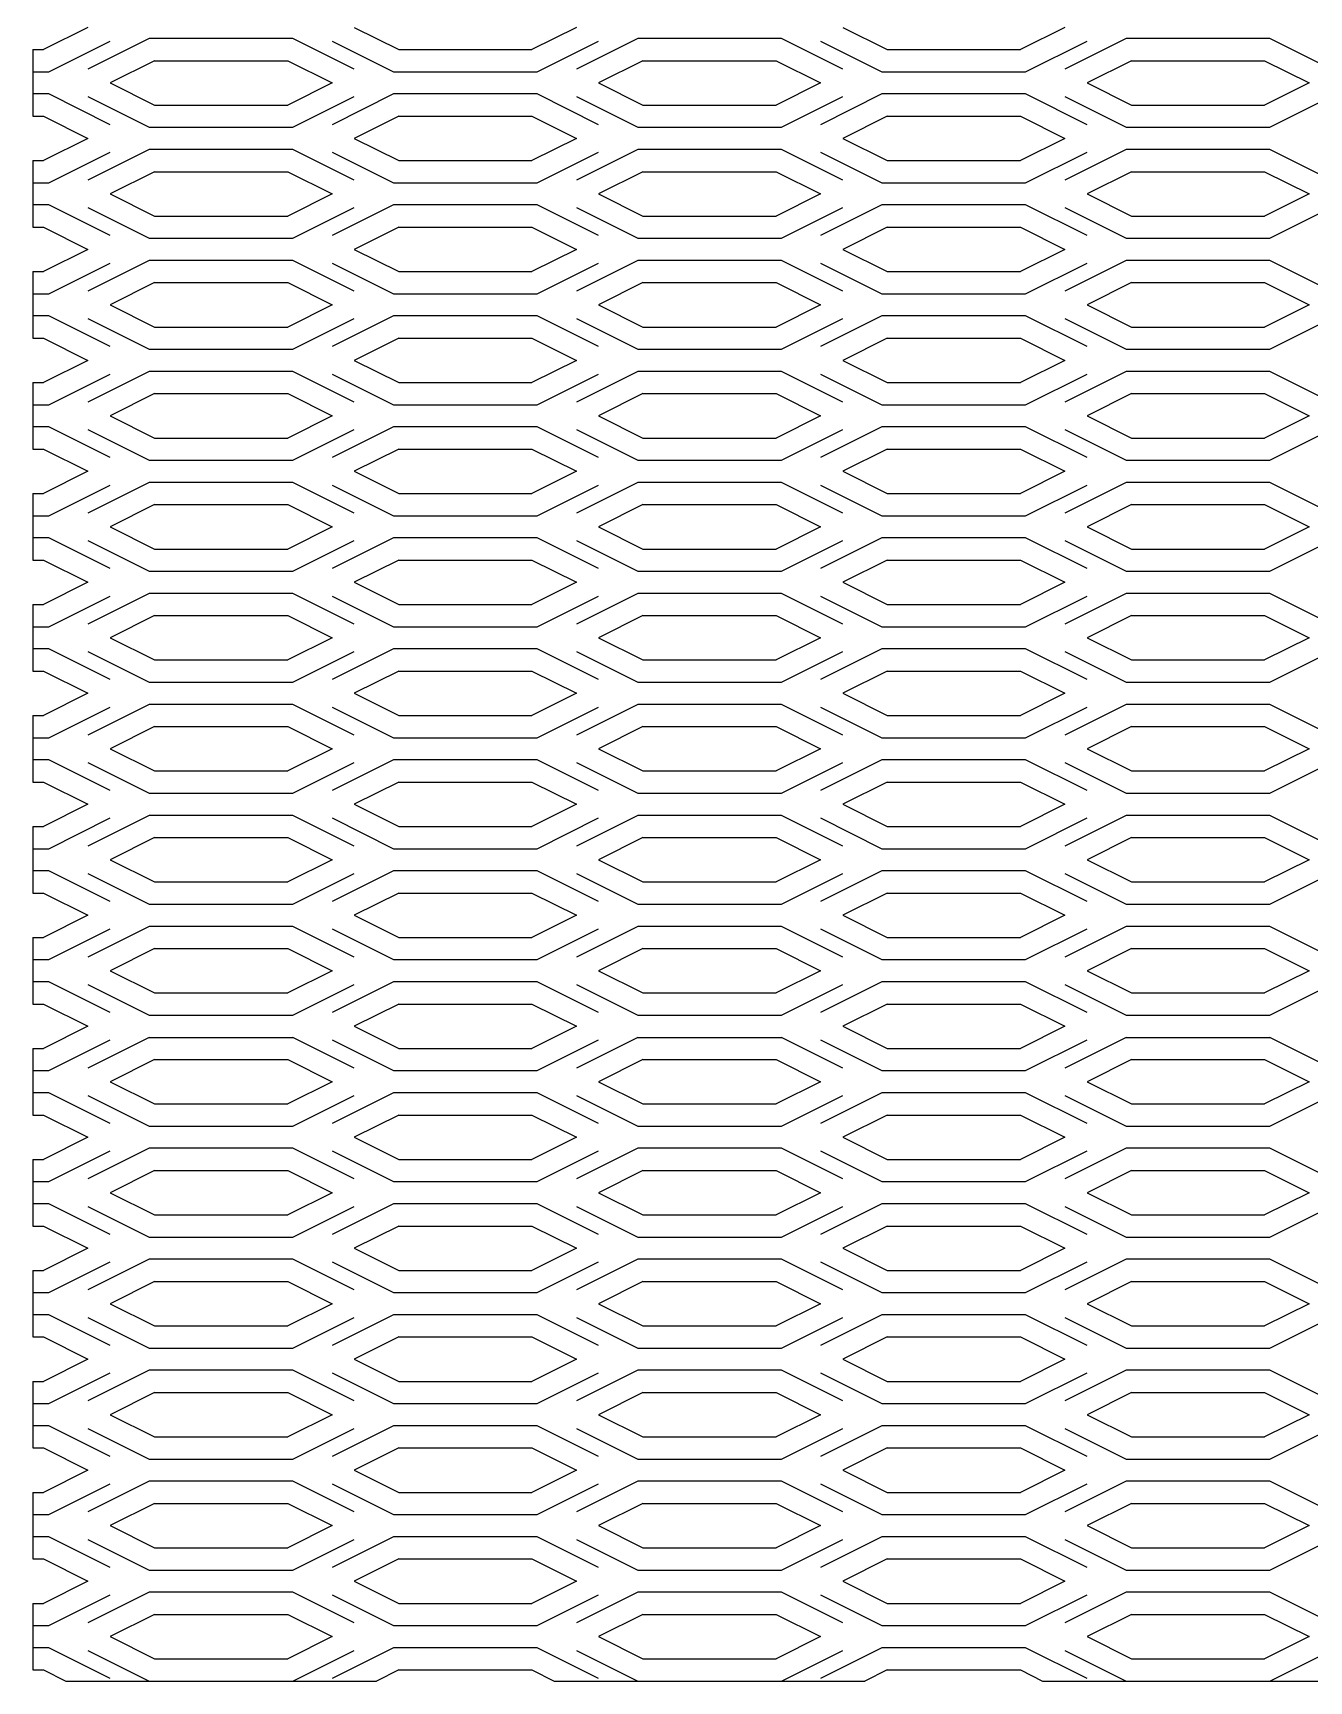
# Model space of a CAD drawing. Extents: x -52 to 52, y -73 to 73.
# Drawn here: x -52.5 to 5, y -73.5 to 0.8 of the extents above; entities that cross this region are included whole.
import ezdxf

# ---------------------------------------------------------------- set-up
doc = ezdxf.new("R2010")
doc.units = 0
doc.layers.get('0').update_dxf_attribs({"linetype": 'CONTINUOUS'})

msp = doc.modelspace()

# ---------------------------------------------------------------- linework, layer by layer
for p, q in [((-50, 1.011), (-52, 0.011)), ((-38, 1.011), (-36, 0.011)), ((-28, 1.011), (-30, 0.011)), ((-16, 1.011), (-14, 0.011)), ((-6, 1.011), (-8, 0.011)), ((-52.473, 0.011), (-52, 0.011)), ((-52.473, 0.011), (-52.473, -0.989)), ((-51.764, -0.989), (-49, 0.393)), ((-47.236, 0.511), (-50, -0.871)), ((-40.764, 0.511), (-47.236, 0.511)), ((-38, -0.871), (-40.764, 0.511)), ((-39, 0.393), (-36.236, -0.989)), ((-36, 0.011), (-30, 0.011)), ((-29.764, -0.989), (-27, 0.393)), ((-25.236, 0.511), (-28, -0.871)), ((-18.764, 0.511), (-25.236, 0.511)), ((-16, -0.871), (-18.764, 0.511)), ((-17, 0.393), (-14.236, -0.989)), ((-14, 0.011), (-8, 0.011)), ((-7.764, -0.989), (-5, 0.393)), ((-3.236, 0.511), (-6, -0.871)), ((3.236, 0.511), (-3.236, 0.511)), ((6, -0.871), (3.236, 0.511)), ((-47, -0.489), (-49, -1.489)), ((-47, -0.489), (-41, -0.489)), ((-41, -0.489), (-39, -1.489)), ((-25, -0.489), (-27, -1.489)), ((-25, -0.489), (-19, -0.489)), ((-19, -0.489), (-17, -1.489)), ((-3, -0.489), (-5, -1.489)), ((-3, -0.489), (3, -0.489)), ((3, -0.489), (5, -1.489)), ((-52.473, -0.989), (-51.764, -0.989)), ((-52.473, -0.989), (-52.473, -1.989)), ((-36.236, -0.989), (-29.764, -0.989)), ((-14.236, -0.989), (-7.764, -0.989)), ((-51.764, -1.989), (-52.473, -1.989)), ((-52.473, -1.989), (-52.473, -2.989)), ((-49, -3.371), (-51.764, -1.989)), ((-50, -2.107), (-47.236, -3.489)), ((-49, -1.489), (-47, -2.489)), ((-39, -1.489), (-41, -2.489)), ((-40.764, -3.489), (-38, -2.107)), ((-36.236, -1.989), (-39, -3.371)), ((-29.764, -1.989), (-36.236, -1.989)), ((-27, -3.371), (-29.764, -1.989)), ((-28, -2.107), (-25.236, -3.489)), ((-27, -1.489), (-25, -2.489)), ((-17, -1.489), (-19, -2.489)), ((-18.764, -3.489), (-16, -2.107)), ((-14.236, -1.989), (-17, -3.371)), ((-7.764, -1.989), (-14.236, -1.989)), ((-5, -3.371), (-7.764, -1.989)), ((-6, -2.107), (-3.236, -3.489)), ((-5, -1.489), (-3, -2.489)), ((5, -1.489), (3, -2.489)), ((3.236, -3.489), (6, -2.107)), ((-47, -2.489), (-41, -2.489)), ((-25, -2.489), (-19, -2.489)), ((-3, -2.489), (3, -2.489)), ((-52.473, -2.989), (-52, -2.989)), ((-52, -2.989), (-50, -3.989)), ((-47.236, -3.489), (-40.764, -3.489)), ((-36, -2.989), (-38, -3.989)), ((-36, -2.989), (-30, -2.989)), ((-30, -2.989), (-28, -3.989)), ((-25.236, -3.489), (-18.764, -3.489)), ((-14, -2.989), (-16, -3.989)), ((-14, -2.989), (-8, -2.989)), ((-8, -2.989), (-6, -3.989)), ((-3.236, -3.489), (3.236, -3.489)), ((-50, -3.989), (-52, -4.989)), ((-38, -3.989), (-36, -4.989)), ((-28, -3.989), (-30, -4.989)), ((-16, -3.989), (-14, -4.989)), ((-6, -3.989), (-8, -4.989)), ((-52.473, -4.989), (-52, -4.989)), ((-52.473, -4.989), (-52.473, -5.989)), ((-51.764, -5.989), (-49, -4.607)), ((-47.236, -4.489), (-50, -5.871)), ((-40.764, -4.489), (-47.236, -4.489)), ((-38, -5.871), (-40.764, -4.489)), ((-39, -4.607), (-36.236, -5.989)), ((-36, -4.989), (-30, -4.989)), ((-29.764, -5.989), (-27, -4.607)), ((-25.236, -4.489), (-28, -5.871)), ((-18.764, -4.489), (-25.236, -4.489)), ((-16, -5.871), (-18.764, -4.489)), ((-17, -4.607), (-14.236, -5.989)), ((-14, -4.989), (-8, -4.989)), ((-7.764, -5.989), (-5, -4.607)), ((-3.236, -4.489), (-6, -5.871)), ((3.236, -4.489), (-3.236, -4.489)), ((6, -5.871), (3.236, -4.489)), ((-47, -5.489), (-49, -6.489)), ((-47, -5.489), (-41, -5.489)), ((-41, -5.489), (-39, -6.489)), ((-25, -5.489), (-27, -6.489)), ((-25, -5.489), (-19, -5.489)), ((-19, -5.489), (-17, -6.489)), ((-3, -5.489), (-5, -6.489)), ((-3, -5.489), (3, -5.489)), ((3, -5.489), (5, -6.489)), ((-52.473, -5.989), (-51.764, -5.989)), ((-52.473, -5.989), (-52.473, -6.989)), ((-49, -6.489), (-47, -7.489)), ((-39, -6.489), (-41, -7.489)), ((-36.236, -5.989), (-29.764, -5.989)), ((-27, -6.489), (-25, -7.489)), ((-17, -6.489), (-19, -7.489)), ((-14.236, -5.989), (-7.764, -5.989)), ((-5, -6.489), (-3, -7.489)), ((5, -6.489), (3, -7.489)), ((-51.764, -6.989), (-52.473, -6.989)), ((-52.473, -6.989), (-52.473, -7.989)), ((-49, -8.371), (-51.764, -6.989)), ((-50, -7.107), (-47.236, -8.489)), ((-40.764, -8.489), (-38, -7.107)), ((-36.236, -6.989), (-39, -8.371)), ((-29.764, -6.989), (-36.236, -6.989)), ((-27, -8.371), (-29.764, -6.989)), ((-28, -7.107), (-25.236, -8.489)), ((-18.764, -8.489), (-16, -7.107)), ((-14.236, -6.989), (-17, -8.371)), ((-7.764, -6.989), (-14.236, -6.989)), ((-5, -8.371), (-7.764, -6.989)), ((-6, -7.107), (-3.236, -8.489)), ((3.236, -8.489), (6, -7.107)), ((-52.473, -7.989), (-52, -7.989)), ((-52, -7.989), (-50, -8.989)), ((-47, -7.489), (-41, -7.489)), ((-36, -7.989), (-38, -8.989)), ((-36, -7.989), (-30, -7.989)), ((-30, -7.989), (-28, -8.989)), ((-25, -7.489), (-19, -7.489)), ((-14, -7.989), (-16, -8.989)), ((-14, -7.989), (-8, -7.989)), ((-8, -7.989), (-6, -8.989)), ((-3, -7.489), (3, -7.489)), ((-47.236, -8.489), (-40.764, -8.489)), ((-25.236, -8.489), (-18.764, -8.489)), ((-3.236, -8.489), (3.236, -8.489)), ((-50, -8.989), (-52, -9.989)), ((-51.764, -10.989), (-49, -9.607)), ((-47.236, -9.489), (-50, -10.871)), ((-40.764, -9.489), (-47.236, -9.489)), ((-38, -10.871), (-40.764, -9.489)), ((-39, -9.607), (-36.236, -10.989)), ((-38, -8.989), (-36, -9.989)), ((-28, -8.989), (-30, -9.989)), ((-29.764, -10.989), (-27, -9.607)), ((-25.236, -9.489), (-28, -10.871)), ((-18.764, -9.489), (-25.236, -9.489)), ((-16, -10.871), (-18.764, -9.489)), ((-17, -9.607), (-14.236, -10.989)), ((-16, -8.989), (-14, -9.989)), ((-6, -8.989), (-8, -9.989)), ((-7.764, -10.989), (-5, -9.607)), ((-3.236, -9.489), (-6, -10.871)), ((3.236, -9.489), (-3.236, -9.489)), ((6, -10.871), (3.236, -9.489)), ((-52.473, -9.989), (-52, -9.989)), ((-52.473, -9.989), (-52.473, -10.989)), ((-36, -9.989), (-30, -9.989)), ((-14, -9.989), (-8, -9.989)), ((-52.473, -10.989), (-51.764, -10.989)), ((-52.473, -10.989), (-52.473, -11.989)), ((-47, -10.489), (-49, -11.489)), ((-47, -10.489), (-41, -10.489)), ((-41, -10.489), (-39, -11.489)), ((-36.236, -10.989), (-29.764, -10.989)), ((-25, -10.489), (-27, -11.489)), ((-25, -10.489), (-19, -10.489)), ((-19, -10.489), (-17, -11.489)), ((-14.236, -10.989), (-7.764, -10.989)), ((-3, -10.489), (-5, -11.489)), ((-3, -10.489), (3, -10.489)), ((3, -10.489), (5, -11.489)), ((-49, -11.489), (-47, -12.489)), ((-39, -11.489), (-41, -12.489)), ((-27, -11.489), (-25, -12.489)), ((-17, -11.489), (-19, -12.489)), ((-5, -11.489), (-3, -12.489)), ((5, -11.489), (3, -12.489)), ((-51.764, -11.989), (-52.473, -11.989)), ((-52.473, -11.989), (-52.473, -12.989)), ((-49, -13.371), (-51.764, -11.989)), ((-50, -12.107), (-47.236, -13.489)), ((-47, -12.489), (-41, -12.489)), ((-40.764, -13.489), (-38, -12.107)), ((-36.236, -11.989), (-39, -13.371)), ((-29.764, -11.989), (-36.236, -11.989)), ((-27, -13.371), (-29.764, -11.989)), ((-28, -12.107), (-25.236, -13.489)), ((-25, -12.489), (-19, -12.489)), ((-18.764, -13.489), (-16, -12.107)), ((-14.236, -11.989), (-17, -13.371)), ((-7.764, -11.989), (-14.236, -11.989)), ((-5, -13.371), (-7.764, -11.989)), ((-6, -12.107), (-3.236, -13.489)), ((-3, -12.489), (3, -12.489)), ((3.236, -13.489), (6, -12.107)), ((-52.473, -12.989), (-52, -12.989)), ((-52, -12.989), (-50, -13.989)), ((-36, -12.989), (-38, -13.989)), ((-36, -12.989), (-30, -12.989)), ((-30, -12.989), (-28, -13.989)), ((-14, -12.989), (-16, -13.989)), ((-14, -12.989), (-8, -12.989)), ((-8, -12.989), (-6, -13.989)), ((-50, -13.989), (-52, -14.989)), ((-47.236, -13.489), (-40.764, -13.489)), ((-38, -13.989), (-36, -14.989)), ((-28, -13.989), (-30, -14.989)), ((-25.236, -13.489), (-18.764, -13.489)), ((-16, -13.989), (-14, -14.989)), ((-6, -13.989), (-8, -14.989)), ((-3.236, -13.489), (3.236, -13.489)), ((-51.764, -15.989), (-49, -14.607)), ((-47.236, -14.489), (-50, -15.871)), ((-40.764, -14.489), (-47.236, -14.489)), ((-38, -15.871), (-40.764, -14.489)), ((-39, -14.607), (-36.236, -15.989)), ((-29.764, -15.989), (-27, -14.607)), ((-25.236, -14.489), (-28, -15.871)), ((-18.764, -14.489), (-25.236, -14.489)), ((-16, -15.871), (-18.764, -14.489)), ((-17, -14.607), (-14.236, -15.989)), ((-7.764, -15.989), (-5, -14.607)), ((-3.236, -14.489), (-6, -15.871)), ((3.236, -14.489), (-3.236, -14.489)), ((6, -15.871), (3.236, -14.489)), ((-52.473, -14.989), (-52, -14.989)), ((-52.473, -14.989), (-52.473, -15.989)), ((-47, -15.489), (-49, -16.489)), ((-47, -15.489), (-41, -15.489)), ((-41, -15.489), (-39, -16.489)), ((-36, -14.989), (-30, -14.989)), ((-25, -15.489), (-27, -16.489)), ((-25, -15.489), (-19, -15.489)), ((-19, -15.489), (-17, -16.489)), ((-14, -14.989), (-8, -14.989)), ((-3, -15.489), (-5, -16.489)), ((-3, -15.489), (3, -15.489)), ((3, -15.489), (5, -16.489)), ((-52.473, -15.989), (-51.764, -15.989)), ((-52.473, -15.989), (-52.473, -16.989)), ((-36.236, -15.989), (-29.764, -15.989)), ((-14.236, -15.989), (-7.764, -15.989)), ((-51.764, -16.989), (-52.473, -16.989)), ((-52.473, -16.989), (-52.473, -17.989)), ((-49, -18.371), (-51.764, -16.989)), ((-49, -16.489), (-47, -17.489)), ((-39, -16.489), (-41, -17.489)), ((-36.236, -16.989), (-39, -18.371)), ((-29.764, -16.989), (-36.236, -16.989)), ((-27, -18.371), (-29.764, -16.989)), ((-27, -16.489), (-25, -17.489)), ((-17, -16.489), (-19, -17.489)), ((-14.236, -16.989), (-17, -18.371)), ((-7.764, -16.989), (-14.236, -16.989)), ((-5, -18.371), (-7.764, -16.989)), ((-5, -16.489), (-3, -17.489)), ((5, -16.489), (3, -17.489)), ((-50, -17.107), (-47.236, -18.489)), ((-47, -17.489), (-41, -17.489)), ((-40.764, -18.489), (-38, -17.107)), ((-28, -17.107), (-25.236, -18.489)), ((-25, -17.489), (-19, -17.489)), ((-18.764, -18.489), (-16, -17.107)), ((-6, -17.107), (-3.236, -18.489)), ((-3, -17.489), (3, -17.489)), ((3.236, -18.489), (6, -17.107)), ((-52.473, -17.989), (-52, -17.989)), ((-52, -17.989), (-50, -18.989)), ((-47.236, -18.489), (-40.764, -18.489)), ((-36, -17.989), (-38, -18.989)), ((-36, -17.989), (-30, -17.989)), ((-30, -17.989), (-28, -18.989)), ((-25.236, -18.489), (-18.764, -18.489)), ((-14, -17.989), (-16, -18.989)), ((-14, -17.989), (-8, -17.989)), ((-8, -17.989), (-6, -18.989)), ((-3.236, -18.489), (3.236, -18.489)), ((-50, -18.989), (-52, -19.989)), ((-38, -18.989), (-36, -19.989)), ((-28, -18.989), (-30, -19.989)), ((-16, -18.989), (-14, -19.989)), ((-6, -18.989), (-8, -19.989)), ((-52.473, -19.989), (-52, -19.989)), ((-52.473, -19.989), (-52.473, -20.989)), ((-51.764, -20.989), (-49, -19.607)), ((-47.236, -19.489), (-50, -20.871)), ((-40.764, -19.489), (-47.236, -19.489)), ((-38, -20.871), (-40.764, -19.489)), ((-39, -19.607), (-36.236, -20.989)), ((-36, -19.989), (-30, -19.989)), ((-29.764, -20.989), (-27, -19.607)), ((-25.236, -19.489), (-28, -20.871)), ((-18.764, -19.489), (-25.236, -19.489)), ((-16, -20.871), (-18.764, -19.489)), ((-17, -19.607), (-14.236, -20.989)), ((-14, -19.989), (-8, -19.989)), ((-7.764, -20.989), (-5, -19.607)), ((-3.236, -19.489), (-6, -20.871)), ((3.236, -19.489), (-3.236, -19.489)), ((6, -20.871), (3.236, -19.489)), ((-47, -20.489), (-49, -21.489)), ((-47, -20.489), (-41, -20.489)), ((-41, -20.489), (-39, -21.489)), ((-25, -20.489), (-27, -21.489)), ((-25, -20.489), (-19, -20.489)), ((-19, -20.489), (-17, -21.489)), ((-3, -20.489), (-5, -21.489)), ((-3, -20.489), (3, -20.489)), ((3, -20.489), (5, -21.489)), ((-52.473, -20.989), (-51.764, -20.989)), ((-52.473, -20.989), (-52.473, -21.989)), ((-49, -21.489), (-47, -22.489)), ((-39, -21.489), (-41, -22.489)), ((-36.236, -20.989), (-29.764, -20.989)), ((-27, -21.489), (-25, -22.489)), ((-17, -21.489), (-19, -22.489)), ((-14.236, -20.989), (-7.764, -20.989)), ((-5, -21.489), (-3, -22.489)), ((5, -21.489), (3, -22.489)), ((-51.764, -21.989), (-52.473, -21.989)), ((-52.473, -21.989), (-52.473, -22.989)), ((-49, -23.371), (-51.764, -21.989)), ((-50, -22.107), (-47.236, -23.489)), ((-40.764, -23.489), (-38, -22.107)), ((-36.236, -21.989), (-39, -23.371)), ((-29.764, -21.989), (-36.236, -21.989)), ((-27, -23.371), (-29.764, -21.989)), ((-28, -22.107), (-25.236, -23.489)), ((-18.764, -23.489), (-16, -22.107)), ((-14.236, -21.989), (-17, -23.371)), ((-7.764, -21.989), (-14.236, -21.989)), ((-5, -23.371), (-7.764, -21.989)), ((-6, -22.107), (-3.236, -23.489)), ((3.236, -23.489), (6, -22.107)), ((-52.473, -22.989), (-52, -22.989)), ((-52, -22.989), (-50, -23.989)), ((-47, -22.489), (-41, -22.489)), ((-36, -22.989), (-38, -23.989)), ((-36, -22.989), (-30, -22.989)), ((-30, -22.989), (-28, -23.989)), ((-25, -22.489), (-19, -22.489)), ((-14, -22.989), (-16, -23.989)), ((-14, -22.989), (-8, -22.989)), ((-8, -22.989), (-6, -23.989)), ((-3, -22.489), (3, -22.489)), ((-47.236, -23.489), (-40.764, -23.489)), ((-25.236, -23.489), (-18.764, -23.489)), ((-3.236, -23.489), (3.236, -23.489)), ((-50, -23.989), (-52, -24.989)), ((-47.236, -24.489), (-50, -25.871)), ((-40.764, -24.489), (-47.236, -24.489)), ((-38, -25.871), (-40.764, -24.489)), ((-38, -23.989), (-36, -24.989)), ((-28, -23.989), (-30, -24.989)), ((-25.236, -24.489), (-28, -25.871)), ((-18.764, -24.489), (-25.236, -24.489)), ((-16, -25.871), (-18.764, -24.489)), ((-16, -23.989), (-14, -24.989)), ((-6, -23.989), (-8, -24.989)), ((-3.236, -24.489), (-6, -25.871)), ((3.236, -24.489), (-3.236, -24.489)), ((6, -25.871), (3.236, -24.489)), ((-52.473, -24.989), (-52, -24.989)), ((-52.473, -24.989), (-52.473, -25.989)), ((-51.764, -25.989), (-49, -24.607)), ((-39, -24.607), (-36.236, -25.989)), ((-36, -24.989), (-30, -24.989)), ((-29.764, -25.989), (-27, -24.607)), ((-17, -24.607), (-14.236, -25.989)), ((-14, -24.989), (-8, -24.989)), ((-7.764, -25.989), (-5, -24.607)), ((-47, -25.489), (-49, -26.489)), ((-47, -25.489), (-41, -25.489)), ((-41, -25.489), (-39, -26.489)), ((-25, -25.489), (-27, -26.489)), ((-25, -25.489), (-19, -25.489)), ((-19, -25.489), (-17, -26.489)), ((-3, -25.489), (-5, -26.489)), ((-3, -25.489), (3, -25.489)), ((3, -25.489), (5, -26.489)), ((-52.473, -25.989), (-51.764, -25.989)), ((-52.473, -25.989), (-52.473, -26.989)), ((-49, -26.489), (-47, -27.489)), ((-39, -26.489), (-41, -27.489)), ((-36.236, -25.989), (-29.764, -25.989)), ((-27, -26.489), (-25, -27.489)), ((-17, -26.489), (-19, -27.489)), ((-14.236, -25.989), (-7.764, -25.989)), ((-5, -26.489), (-3, -27.489)), ((5, -26.489), (3, -27.489)), ((-51.764, -26.989), (-52.473, -26.989)), ((-52.473, -26.989), (-52.473, -27.989)), ((-49, -28.371), (-51.764, -26.989)), ((-50, -27.107), (-47.236, -28.489)), ((-40.764, -28.489), (-38, -27.107)), ((-36.236, -26.989), (-39, -28.371)), ((-29.764, -26.989), (-36.236, -26.989)), ((-27, -28.371), (-29.764, -26.989)), ((-28, -27.107), (-25.236, -28.489)), ((-18.764, -28.489), (-16, -27.107)), ((-14.236, -26.989), (-17, -28.371)), ((-7.764, -26.989), (-14.236, -26.989)), ((-5, -28.371), (-7.764, -26.989)), ((-6, -27.107), (-3.236, -28.489)), ((3.236, -28.489), (6, -27.107)), ((-52.473, -27.989), (-52, -27.989)), ((-52, -27.989), (-50, -28.989)), ((-47, -27.489), (-41, -27.489)), ((-36, -27.989), (-38, -28.989)), ((-36, -27.989), (-30, -27.989)), ((-30, -27.989), (-28, -28.989)), ((-25, -27.489), (-19, -27.489)), ((-14, -27.989), (-16, -28.989)), ((-14, -27.989), (-8, -27.989)), ((-8, -27.989), (-6, -28.989)), ((-3, -27.489), (3, -27.489)), ((-47.236, -28.489), (-40.764, -28.489)), ((-25.236, -28.489), (-18.764, -28.489)), ((-3.236, -28.489), (3.236, -28.489)), ((-50, -28.989), (-52, -29.989)), ((-51.764, -30.989), (-49, -29.607)), ((-47.236, -29.489), (-50, -30.871)), ((-40.764, -29.489), (-47.236, -29.489)), ((-38, -30.871), (-40.764, -29.489)), ((-39, -29.607), (-36.236, -30.989)), ((-38, -28.989), (-36, -29.989)), ((-28, -28.989), (-30, -29.989)), ((-29.764, -30.989), (-27, -29.607)), ((-25.236, -29.489), (-28, -30.871)), ((-18.764, -29.489), (-25.236, -29.489)), ((-16, -30.871), (-18.764, -29.489)), ((-17, -29.607), (-14.236, -30.989)), ((-16, -28.989), (-14, -29.989)), ((-6, -28.989), (-8, -29.989)), ((-7.764, -30.989), (-5, -29.607)), ((-3.236, -29.489), (-6, -30.871)), ((3.236, -29.489), (-3.236, -29.489)), ((6, -30.871), (3.236, -29.489)), ((-52.473, -29.989), (-52, -29.989)), ((-52.473, -29.989), (-52.473, -30.989)), ((-36, -29.989), (-30, -29.989)), ((-14, -29.989), (-8, -29.989)), ((-52.473, -30.989), (-51.764, -30.989)), ((-52.473, -30.989), (-52.473, -31.989)), ((-47, -30.489), (-49, -31.489)), ((-47, -30.489), (-41, -30.489)), ((-41, -30.489), (-39, -31.489)), ((-36.236, -30.989), (-29.764, -30.989)), ((-25, -30.489), (-27, -31.489)), ((-25, -30.489), (-19, -30.489)), ((-19, -30.489), (-17, -31.489)), ((-14.236, -30.989), (-7.764, -30.989)), ((-3, -30.489), (-5, -31.489)), ((-3, -30.489), (3, -30.489)), ((3, -30.489), (5, -31.489)), ((-49, -31.489), (-47, -32.489)), ((-39, -31.489), (-41, -32.489)), ((-27, -31.489), (-25, -32.489)), ((-17, -31.489), (-19, -32.489)), ((-5, -31.489), (-3, -32.489)), ((5, -31.489), (3, -32.489)), ((-51.764, -31.989), (-52.473, -31.989)), ((-52.473, -31.989), (-52.473, -32.989)), ((-49, -33.371), (-51.764, -31.989)), ((-50, -32.107), (-47.236, -33.489)), ((-47, -32.489), (-41, -32.489)), ((-40.764, -33.489), (-38, -32.107)), ((-36.236, -31.989), (-39, -33.371)), ((-29.764, -31.989), (-36.236, -31.989)), ((-27, -33.371), (-29.764, -31.989)), ((-28, -32.107), (-25.236, -33.489)), ((-25, -32.489), (-19, -32.489)), ((-18.764, -33.489), (-16, -32.107)), ((-14.236, -31.989), (-17, -33.371)), ((-7.764, -31.989), (-14.236, -31.989)), ((-5, -33.371), (-7.764, -31.989)), ((-6, -32.107), (-3.236, -33.489)), ((-3, -32.489), (3, -32.489)), ((3.236, -33.489), (6, -32.107)), ((-52.473, -32.989), (-52, -32.989)), ((-52, -32.989), (-50, -33.989)), ((-36, -32.989), (-38, -33.989)), ((-36, -32.989), (-30, -32.989)), ((-30, -32.989), (-28, -33.989)), ((-14, -32.989), (-16, -33.989)), ((-14, -32.989), (-8, -32.989)), ((-8, -32.989), (-6, -33.989)), ((-50, -33.989), (-52, -34.989)), ((-47.236, -33.489), (-40.764, -33.489)), ((-38, -33.989), (-36, -34.989)), ((-28, -33.989), (-30, -34.989)), ((-25.236, -33.489), (-18.764, -33.489)), ((-16, -33.989), (-14, -34.989)), ((-6, -33.989), (-8, -34.989)), ((-3.236, -33.489), (3.236, -33.489)), ((-51.764, -35.989), (-49, -34.607)), ((-47.236, -34.489), (-50, -35.871)), ((-40.764, -34.489), (-47.236, -34.489)), ((-38, -35.871), (-40.764, -34.489)), ((-39, -34.607), (-36.236, -35.989)), ((-29.764, -35.989), (-27, -34.607)), ((-25.236, -34.489), (-28, -35.871)), ((-18.764, -34.489), (-25.236, -34.489)), ((-16, -35.871), (-18.764, -34.489)), ((-17, -34.607), (-14.236, -35.989)), ((-7.764, -35.989), (-5, -34.607)), ((-3.236, -34.489), (-6, -35.871)), ((3.236, -34.489), (-3.236, -34.489)), ((6, -35.871), (3.236, -34.489)), ((-52.473, -34.989), (-52, -34.989)), ((-52.473, -34.989), (-52.473, -35.989)), ((-47, -35.489), (-49, -36.489)), ((-47, -35.489), (-41, -35.489)), ((-41, -35.489), (-39, -36.489)), ((-36, -34.989), (-30, -34.989)), ((-25, -35.489), (-27, -36.489)), ((-25, -35.489), (-19, -35.489)), ((-19, -35.489), (-17, -36.489)), ((-14, -34.989), (-8, -34.989)), ((-3, -35.489), (-5, -36.489)), ((-3, -35.489), (3, -35.489)), ((3, -35.489), (5, -36.489)), ((-52.473, -35.989), (-51.764, -35.989)), ((-52.473, -35.989), (-52.473, -36.989)), ((-36.236, -35.989), (-29.764, -35.989)), ((-14.236, -35.989), (-7.764, -35.989)), ((-52.473, -36.989), (-52.473, -37.989)), ((-51.764, -36.989), (-52.473, -36.989)), ((-49, -38.371), (-51.764, -36.989)), ((-50, -37.107), (-47.236, -38.489)), ((-49, -36.489), (-47, -37.489)), ((-39, -36.489), (-41, -37.489)), ((-40.764, -38.489), (-38, -37.107)), ((-36.236, -36.989), (-39, -38.371)), ((-29.764, -36.989), (-36.236, -36.989)), ((-27, -38.371), (-29.764, -36.989)), ((-28, -37.107), (-25.236, -38.489)), ((-27, -36.489), (-25, -37.489)), ((-17, -36.489), (-19, -37.489)), ((-18.764, -38.489), (-16, -37.107)), ((-14.236, -36.989), (-17, -38.371)), ((-7.764, -36.989), (-14.236, -36.989)), ((-5, -38.371), (-7.764, -36.989)), ((-6, -37.107), (-3.236, -38.489)), ((-5, -36.489), (-3, -37.489)), ((5, -36.489), (3, -37.489)), ((3.236, -38.489), (6, -37.107)), ((-47, -37.489), (-41, -37.489)), ((-25, -37.489), (-19, -37.489)), ((-3, -37.489), (3, -37.489)), ((-52.473, -37.989), (-52, -37.989)), ((-52, -37.989), (-50, -38.989)), ((-47.236, -38.489), (-40.764, -38.489)), ((-36, -37.989), (-38, -38.989)), ((-36, -37.989), (-30, -37.989)), ((-30, -37.989), (-28, -38.989)), ((-25.236, -38.489), (-18.764, -38.489)), ((-14, -37.989), (-16, -38.989)), ((-14, -37.989), (-8, -37.989)), ((-8, -37.989), (-6, -38.989)), ((-3.236, -38.489), (3.236, -38.489)), ((-50, -38.989), (-52, -39.989)), ((-38, -38.989), (-36, -39.989)), ((-28, -38.989), (-30, -39.989)), ((-16, -38.989), (-14, -39.989)), ((-6, -38.989), (-8, -39.989)), ((-52.473, -39.989), (-52, -39.989)), ((-52.473, -39.989), (-52.473, -40.989)), ((-51.764, -40.989), (-49, -39.607)), ((-47.236, -39.489), (-50, -40.871)), ((-40.764, -39.489), (-47.236, -39.489)), ((-38, -40.871), (-40.764, -39.489)), ((-39, -39.607), (-36.236, -40.989)), ((-36, -39.989), (-30, -39.989)), ((-29.764, -40.989), (-27, -39.607)), ((-25.236, -39.489), (-28, -40.871)), ((-18.764, -39.489), (-25.236, -39.489)), ((-16, -40.871), (-18.764, -39.489)), ((-17, -39.607), (-14.236, -40.989)), ((-14, -39.989), (-8, -39.989)), ((-7.764, -40.989), (-5, -39.607)), ((-3.236, -39.489), (-6, -40.871)), ((3.236, -39.489), (-3.236, -39.489)), ((6, -40.871), (3.236, -39.489)), ((-47, -40.489), (-49, -41.489)), ((-47, -40.489), (-41, -40.489)), ((-41, -40.489), (-39, -41.489)), ((-25, -40.489), (-27, -41.489)), ((-25, -40.489), (-19, -40.489)), ((-19, -40.489), (-17, -41.489)), ((-3, -40.489), (-5, -41.489)), ((-3, -40.489), (3, -40.489)), ((3, -40.489), (5, -41.489)), ((-52.473, -40.989), (-52.473, -41.989)), ((-52.473, -40.989), (-51.764, -40.989)), ((-49, -41.489), (-47, -42.489)), ((-39, -41.489), (-41, -42.489)), ((-36.236, -40.989), (-29.764, -40.989)), ((-27, -41.489), (-25, -42.489)), ((-17, -41.489), (-19, -42.489)), ((-14.236, -40.989), (-7.764, -40.989)), ((-5, -41.489), (-3, -42.489)), ((5, -41.489), (3, -42.489)), ((-52.473, -41.989), (-52.473, -42.989)), ((-51.764, -41.989), (-52.473, -41.989)), ((-49, -43.371), (-51.764, -41.989)), ((-50, -42.107), (-47.236, -43.489)), ((-40.764, -43.489), (-38, -42.107)), ((-36.236, -41.989), (-39, -43.371)), ((-29.764, -41.989), (-36.236, -41.989)), ((-27, -43.371), (-29.764, -41.989)), ((-28, -42.107), (-25.236, -43.489)), ((-18.764, -43.489), (-16, -42.107)), ((-14.236, -41.989), (-17, -43.371)), ((-7.764, -41.989), (-14.236, -41.989)), ((-5, -43.371), (-7.764, -41.989)), ((-6, -42.107), (-3.236, -43.489)), ((3.236, -43.489), (6, -42.107)), ((-52.473, -42.989), (-52, -42.989)), ((-52, -42.989), (-50, -43.989)), ((-47, -42.489), (-41, -42.489)), ((-36, -42.989), (-38, -43.989)), ((-36, -42.989), (-30, -42.989)), ((-30, -42.989), (-28, -43.989)), ((-25, -42.489), (-19, -42.489)), ((-14, -42.989), (-16, -43.989)), ((-14, -42.989), (-8, -42.989)), ((-8, -42.989), (-6, -43.989)), ((-3, -42.489), (3, -42.489)), ((-47.236, -43.489), (-40.764, -43.489)), ((-25.236, -43.489), (-18.764, -43.489)), ((-3.236, -43.489), (3.236, -43.489)), ((-50, -43.989), (-52, -44.989)), ((-47.236, -44.489), (-50, -45.871)), ((-47.236, -44.489), (-40.764, -44.489)), ((-38, -45.871), (-40.764, -44.489)), ((-38, -43.989), (-36, -44.989)), ((-28, -43.989), (-30, -44.989)), ((-25.236, -44.489), (-28, -45.871)), ((-25.236, -44.489), (-18.764, -44.489)), ((-16, -45.871), (-18.764, -44.489)), ((-16, -43.989), (-14, -44.989)), ((-6, -43.989), (-8, -44.989)), ((-3.236, -44.489), (-6, -45.871)), ((-3.236, -44.489), (3.236, -44.489)), ((6, -45.871), (3.236, -44.489)), ((-52.473, -44.989), (-52, -44.989)), ((-52.473, -44.989), (-52.473, -45.989)), ((-51.764, -45.989), (-49, -44.607)), ((-39, -44.607), (-36.236, -45.989)), ((-36, -44.989), (-30, -44.989)), ((-29.764, -45.989), (-27, -44.607)), ((-17, -44.607), (-14.236, -45.989)), ((-14, -44.989), (-8, -44.989)), ((-7.764, -45.989), (-5, -44.607)), ((-52.473, -45.989), (-51.764, -45.989)), ((-52.473, -45.989), (-52.473, -46.989)), ((-47, -45.489), (-49, -46.489)), ((-47, -45.489), (-41, -45.489)), ((-41, -45.489), (-39, -46.489)), ((-36.236, -45.989), (-29.764, -45.989)), ((-25, -45.489), (-27, -46.489)), ((-25, -45.489), (-19, -45.489)), ((-19, -45.489), (-17, -46.489)), ((-14.236, -45.989), (-7.764, -45.989)), ((-3, -45.489), (-5, -46.489)), ((-3, -45.489), (3, -45.489)), ((3, -45.489), (5, -46.489)), ((-49, -46.489), (-47, -47.489)), ((-39, -46.489), (-41, -47.489)), ((-27, -46.489), (-25, -47.489)), ((-17, -46.489), (-19, -47.489)), ((-5, -46.489), (-3, -47.489)), ((5, -46.489), (3, -47.489)), ((-52.473, -46.989), (-52.473, -47.989)), ((-51.764, -46.989), (-52.473, -46.989)), ((-49, -48.371), (-51.764, -46.989)), ((-50, -47.107), (-47.236, -48.489)), ((-47, -47.489), (-41, -47.489)), ((-40.764, -48.489), (-38, -47.107)), ((-36.236, -46.989), (-39, -48.371)), ((-29.764, -46.989), (-36.236, -46.989)), ((-27, -48.371), (-29.764, -46.989)), ((-28, -47.107), (-25.236, -48.489)), ((-25, -47.489), (-19, -47.489)), ((-18.764, -48.489), (-16, -47.107)), ((-14.236, -46.989), (-17, -48.371)), ((-7.764, -46.989), (-14.236, -46.989)), ((-5, -48.371), (-7.764, -46.989)), ((-6, -47.107), (-3.236, -48.489)), ((-3, -47.489), (3, -47.489)), ((3.236, -48.489), (6, -47.107)), ((-52.473, -47.989), (-52, -47.989)), ((-52, -47.989), (-50, -48.989)), ((-36, -47.989), (-38, -48.989)), ((-36, -47.989), (-30, -47.989)), ((-30, -47.989), (-28, -48.989)), ((-14, -47.989), (-16, -48.989)), ((-14, -47.989), (-8, -47.989)), ((-8, -47.989), (-6, -48.989)), ((-50, -48.989), (-52, -49.989)), ((-47.236, -48.489), (-40.764, -48.489)), ((-38, -48.989), (-36, -49.989)), ((-28, -48.989), (-30, -49.989)), ((-25.236, -48.489), (-18.764, -48.489)), ((-16, -48.989), (-14, -49.989)), ((-6, -48.989), (-8, -49.989)), ((-3.236, -48.489), (3.236, -48.489)), ((-51.764, -50.989), (-49, -49.607)), ((-47.236, -49.489), (-50, -50.871)), ((-40.764, -49.489), (-47.236, -49.489)), ((-38, -50.871), (-40.764, -49.489)), ((-39, -49.607), (-36.236, -50.989)), ((-29.764, -50.989), (-27, -49.607)), ((-25.236, -49.489), (-28, -50.871)), ((-18.764, -49.489), (-25.236, -49.489)), ((-16, -50.871), (-18.764, -49.489)), ((-17, -49.607), (-14.236, -50.989)), ((-7.764, -50.989), (-5, -49.607)), ((-3.236, -49.489), (-6, -50.871)), ((3.236, -49.489), (-3.236, -49.489)), ((6, -50.871), (3.236, -49.489)), ((-52.473, -49.989), (-52.473, -50.989)), ((-52.473, -49.989), (-52, -49.989)), ((-47, -50.489), (-49, -51.489)), ((-47, -50.489), (-41, -50.489)), ((-41, -50.489), (-39, -51.489)), ((-36, -49.989), (-30, -49.989)), ((-25, -50.489), (-27, -51.489)), ((-25, -50.489), (-19, -50.489)), ((-19, -50.489), (-17, -51.489)), ((-14, -49.989), (-8, -49.989)), ((-3, -50.489), (-5, -51.489)), ((-3, -50.489), (3, -50.489)), ((3, -50.489), (5, -51.489)), ((-52.473, -50.989), (-51.764, -50.989)), ((-52.473, -50.989), (-52.473, -51.989)), ((-36.236, -50.989), (-29.764, -50.989)), ((-14.236, -50.989), (-7.764, -50.989)), ((-49, -51.489), (-47, -52.489)), ((-39, -51.489), (-41, -52.489)), ((-27, -51.489), (-25, -52.489)), ((-17, -51.489), (-19, -52.489)), ((-5, -51.489), (-3, -52.489)), ((5, -51.489), (3, -52.489)), ((-52.473, -51.989), (-52.473, -52.989)), ((-51.764, -51.989), (-52.473, -51.989)), ((-49, -53.371), (-51.764, -51.989)), ((-50, -52.107), (-47.236, -53.489)), ((-47, -52.489), (-41, -52.489)), ((-40.764, -53.489), (-38, -52.107)), ((-36.236, -51.989), (-39, -53.371)), ((-29.764, -51.989), (-36.236, -51.989)), ((-27, -53.371), (-29.764, -51.989)), ((-28, -52.107), (-25.236, -53.489)), ((-25, -52.489), (-19, -52.489)), ((-18.764, -53.489), (-16, -52.107)), ((-14.236, -51.989), (-17, -53.371)), ((-7.764, -51.989), (-14.236, -51.989)), ((-5, -53.371), (-7.764, -51.989)), ((-6, -52.107), (-3.236, -53.489)), ((-3, -52.489), (3, -52.489)), ((3.236, -53.489), (6, -52.107)), ((-52.473, -52.989), (-52, -52.989)), ((-52, -52.989), (-50, -53.989)), ((-36, -52.989), (-38, -53.989)), ((-36, -52.989), (-30, -52.989)), ((-30, -52.989), (-28, -53.989)), ((-14, -52.989), (-16, -53.989)), ((-14, -52.989), (-8, -52.989)), ((-8, -52.989), (-6, -53.989)), ((-50, -53.989), (-52, -54.989)), ((-47.236, -53.489), (-40.764, -53.489)), ((-38, -53.989), (-36, -54.989)), ((-28, -53.989), (-30, -54.989)), ((-25.236, -53.489), (-18.764, -53.489)), ((-16, -53.989), (-14, -54.989)), ((-6, -53.989), (-8, -54.989)), ((-3.236, -53.489), (3.236, -53.489)), ((-51.764, -55.989), (-49, -54.607)), ((-47.236, -54.489), (-50, -55.871)), ((-40.764, -54.489), (-47.236, -54.489)), ((-38, -55.871), (-40.764, -54.489)), ((-39, -54.607), (-36.236, -55.989)), ((-29.764, -55.989), (-27, -54.607)), ((-25.236, -54.489), (-28, -55.871)), ((-18.764, -54.489), (-25.236, -54.489)), ((-16, -55.871), (-18.764, -54.489)), ((-17, -54.607), (-14.236, -55.989)), ((-7.764, -55.989), (-5, -54.607)), ((-3.236, -54.489), (-6, -55.871)), ((3.236, -54.489), (-3.236, -54.489)), ((6, -55.871), (3.236, -54.489)), ((-52.473, -54.989), (-52, -54.989)), ((-52.473, -54.989), (-52.473, -55.989)), ((-47, -55.489), (-49, -56.489)), ((-47, -55.489), (-41, -55.489)), ((-41, -55.489), (-39, -56.489)), ((-36, -54.989), (-30, -54.989)), ((-25, -55.489), (-27, -56.489)), ((-25, -55.489), (-19, -55.489)), ((-19, -55.489), (-17, -56.489)), ((-14, -54.989), (-8, -54.989)), ((-3, -55.489), (-5, -56.489)), ((-3, -55.489), (3, -55.489)), ((3, -55.489), (5, -56.489)), ((-52.473, -55.989), (-51.764, -55.989)), ((-52.473, -55.989), (-52.473, -56.989)), ((-36.236, -55.989), (-29.764, -55.989)), ((-14.236, -55.989), (-7.764, -55.989)), ((-52.473, -56.989), (-52.473, -57.989)), ((-51.764, -56.989), (-52.473, -56.989)), ((-49, -58.371), (-51.764, -56.989)), ((-50, -57.107), (-47.236, -58.489)), ((-49, -56.489), (-47, -57.489)), ((-39, -56.489), (-41, -57.489)), ((-40.764, -58.489), (-38, -57.107)), ((-36.236, -56.989), (-39, -58.371)), ((-29.764, -56.989), (-36.236, -56.989)), ((-27, -58.371), (-29.764, -56.989)), ((-28, -57.107), (-25.236, -58.489)), ((-27, -56.489), (-25, -57.489)), ((-17, -56.489), (-19, -57.489)), ((-18.764, -58.489), (-16, -57.107)), ((-14.236, -56.989), (-17, -58.371)), ((-7.764, -56.989), (-14.236, -56.989)), ((-5, -58.371), (-7.764, -56.989)), ((-6, -57.107), (-3.236, -58.489)), ((-5, -56.489), (-3, -57.489)), ((5, -56.489), (3, -57.489)), ((3.236, -58.489), (6, -57.107)), ((-47, -57.489), (-41, -57.489)), ((-25, -57.489), (-19, -57.489)), ((-3, -57.489), (3, -57.489)), ((-52.473, -57.989), (-52, -57.989)), ((-52, -57.989), (-50, -58.989)), ((-47.236, -58.489), (-40.764, -58.489)), ((-36, -57.989), (-38, -58.989)), ((-36, -57.989), (-30, -57.989)), ((-30, -57.989), (-28, -58.989)), ((-25.236, -58.489), (-18.764, -58.489)), ((-14, -57.989), (-16, -58.989)), ((-14, -57.989), (-8, -57.989)), ((-8, -57.989), (-6, -58.989)), ((-3.236, -58.489), (3.236, -58.489)), ((-50, -58.989), (-52, -59.989)), ((-38, -58.989), (-36, -59.989)), ((-28, -58.989), (-30, -59.989)), ((-16, -58.989), (-14, -59.989)), ((-6, -58.989), (-8, -59.989)), ((-52.473, -59.989), (-52, -59.989)), ((-52.473, -59.989), (-52.473, -60.989)), ((-51.764, -60.989), (-49, -59.607)), ((-47.236, -59.489), (-50, -60.871)), ((-40.764, -59.489), (-47.236, -59.489)), ((-38, -60.871), (-40.764, -59.489)), ((-39, -59.607), (-36.236, -60.989)), ((-36, -59.989), (-30, -59.989)), ((-29.764, -60.989), (-27, -59.607)), ((-25.236, -59.489), (-28, -60.871)), ((-18.764, -59.489), (-25.236, -59.489)), ((-16, -60.871), (-18.764, -59.489)), ((-17, -59.607), (-14.236, -60.989)), ((-14, -59.989), (-8, -59.989)), ((-7.764, -60.989), (-5, -59.607)), ((-3.236, -59.489), (-6, -60.871)), ((3.236, -59.489), (-3.236, -59.489)), ((6, -60.871), (3.236, -59.489)), ((-47, -60.489), (-49, -61.489)), ((-47, -60.489), (-41, -60.489)), ((-41, -60.489), (-39, -61.489)), ((-25, -60.489), (-27, -61.489)), ((-25, -60.489), (-19, -60.489)), ((-19, -60.489), (-17, -61.489)), ((-3, -60.489), (-5, -61.489)), ((-3, -60.489), (3, -60.489)), ((3, -60.489), (5, -61.489)), ((-52.473, -60.989), (-52.473, -61.989)), ((-52.473, -60.989), (-51.764, -60.989)), ((-49, -61.489), (-47, -62.489)), ((-39, -61.489), (-41, -62.489)), ((-36.236, -60.989), (-29.764, -60.989)), ((-27, -61.489), (-25, -62.489)), ((-17, -61.489), (-19, -62.489)), ((-14.236, -60.989), (-7.764, -60.989)), ((-5, -61.489), (-3, -62.489)), ((5, -61.489), (3, -62.489)), ((-52.473, -61.989), (-52.473, -62.989)), ((-51.764, -61.989), (-52.473, -61.989)), ((-49, -63.371), (-51.764, -61.989)), ((-50, -62.107), (-47.236, -63.489)), ((-40.764, -63.489), (-38, -62.107)), ((-36.236, -61.989), (-39, -63.371)), ((-29.764, -61.989), (-36.236, -61.989)), ((-27, -63.371), (-29.764, -61.989)), ((-28, -62.107), (-25.236, -63.489)), ((-18.764, -63.489), (-16, -62.107)), ((-14.236, -61.989), (-17, -63.371)), ((-7.764, -61.989), (-14.236, -61.989)), ((-5, -63.371), (-7.764, -61.989)), ((-6, -62.107), (-3.236, -63.489)), ((3.236, -63.489), (6, -62.107)), ((-52.473, -62.989), (-52, -62.989)), ((-52, -62.989), (-50, -63.989)), ((-47, -62.489), (-41, -62.489)), ((-36, -62.989), (-38, -63.989)), ((-36, -62.989), (-30, -62.989)), ((-30, -62.989), (-28, -63.989)), ((-25, -62.489), (-19, -62.489)), ((-14, -62.989), (-16, -63.989)), ((-14, -62.989), (-8, -62.989)), ((-8, -62.989), (-6, -63.989)), ((-3, -62.489), (3, -62.489)), ((-47.236, -63.489), (-40.764, -63.489)), ((-25.236, -63.489), (-18.764, -63.489)), ((-3.236, -63.489), (3.236, -63.489)), ((-50, -63.989), (-52, -64.989)), ((-47.236, -64.489), (-50, -65.871)), ((-40.764, -64.489), (-47.236, -64.489)), ((-38, -65.871), (-40.764, -64.489)), ((-38, -63.989), (-36, -64.989)), ((-28, -63.989), (-30, -64.989)), ((-25.236, -64.489), (-28, -65.871)), ((-18.764, -64.489), (-25.236, -64.489)), ((-16, -65.871), (-18.764, -64.489)), ((-16, -63.989), (-14, -64.989)), ((-6, -63.989), (-8, -64.989)), ((-3.236, -64.489), (-6, -65.871)), ((3.236, -64.489), (-3.236, -64.489)), ((6, -65.871), (3.236, -64.489)), ((-52.473, -64.989), (-52, -64.989)), ((-52.473, -64.989), (-52.473, -65.989)), ((-51.764, -65.989), (-49, -64.607)), ((-39, -64.607), (-36.236, -65.989)), ((-36, -64.989), (-30, -64.989)), ((-29.764, -65.989), (-27, -64.607)), ((-17, -64.607), (-14.236, -65.989)), ((-14, -64.989), (-8, -64.989)), ((-7.764, -65.989), (-5, -64.607)), ((-52.473, -65.989), (-51.764, -65.989)), ((-52.473, -65.989), (-52.473, -66.989)), ((-47, -65.489), (-49, -66.489)), ((-47, -65.489), (-41, -65.489)), ((-41, -65.489), (-39, -66.489)), ((-36.236, -65.989), (-29.764, -65.989)), ((-25, -65.489), (-27, -66.489)), ((-25, -65.489), (-19, -65.489)), ((-19, -65.489), (-17, -66.489)), ((-14.236, -65.989), (-7.764, -65.989)), ((-3, -65.489), (-5, -66.489)), ((-3, -65.489), (3, -65.489)), ((3, -65.489), (5, -66.489)), ((-49, -66.489), (-47, -67.489)), ((-39, -66.489), (-41, -67.489)), ((-27, -66.489), (-25, -67.489)), ((-17, -66.489), (-19, -67.489)), ((-5, -66.489), (-3, -67.489)), ((5, -66.489), (3, -67.489)), ((-52.473, -66.989), (-52.473, -67.989)), ((-51.764, -66.989), (-52.473, -66.989)), ((-49, -68.371), (-51.764, -66.989)), ((-50, -67.107), (-47.236, -68.489)), ((-47, -67.489), (-41, -67.489)), ((-40.764, -68.489), (-38, -67.107)), ((-36.236, -66.989), (-39, -68.371)), ((-29.764, -66.989), (-36.236, -66.989)), ((-27, -68.371), (-29.764, -66.989)), ((-28, -67.107), (-25.236, -68.489)), ((-25, -67.489), (-19, -67.489)), ((-18.764, -68.489), (-16, -67.107)), ((-14.236, -66.989), (-17, -68.371)), ((-7.764, -66.989), (-14.236, -66.989)), ((-5, -68.371), (-7.764, -66.989)), ((-6, -67.107), (-3.236, -68.489)), ((-3, -67.489), (3, -67.489)), ((3.236, -68.489), (6, -67.107)), ((-52.473, -67.989), (-52, -67.989)), ((-52, -67.989), (-50, -68.989)), ((-36, -67.989), (-38, -68.989)), ((-36, -67.989), (-30, -67.989)), ((-30, -67.989), (-28, -68.989)), ((-14, -67.989), (-16, -68.989)), ((-14, -67.989), (-8, -67.989)), ((-8, -67.989), (-6, -68.989)), ((-50, -68.989), (-52, -69.989)), ((-47.236, -68.489), (-40.764, -68.489)), ((-38, -68.989), (-36, -69.989)), ((-28, -68.989), (-30, -69.989)), ((-25.236, -68.489), (-18.764, -68.489)), ((-16, -68.989), (-14, -69.989)), ((-6, -68.989), (-8, -69.989)), ((-3.236, -68.489), (3.236, -68.489)), ((-51.764, -70.989), (-49, -69.607)), ((-47.236, -69.489), (-50, -70.871)), ((-40.764, -69.489), (-47.236, -69.489)), ((-38, -70.871), (-40.764, -69.489)), ((-39, -69.607), (-36.236, -70.989)), ((-29.764, -70.989), (-27, -69.607)), ((-25.236, -69.489), (-28, -70.871)), ((-18.764, -69.489), (-25.236, -69.489)), ((-16, -70.871), (-18.764, -69.489)), ((-17, -69.607), (-14.236, -70.989)), ((-7.764, -70.989), (-5, -69.607)), ((-3.236, -69.489), (-6, -70.871)), ((3.236, -69.489), (-3.236, -69.489)), ((6, -70.871), (3.236, -69.489)), ((-52.473, -69.989), (-52, -69.989)), ((-52.473, -69.989), (-52.473, -70.989)), ((-47, -70.489), (-49, -71.489)), ((-47, -70.489), (-41, -70.489)), ((-41, -70.489), (-39, -71.489)), ((-36, -69.989), (-30, -69.989)), ((-25, -70.489), (-27, -71.489)), ((-25, -70.489), (-19, -70.489)), ((-19, -70.489), (-17, -71.489)), ((-14, -69.989), (-8, -69.989)), ((-3, -70.489), (-5, -71.489)), ((-3, -70.489), (3, -70.489)), ((3, -70.489), (5, -71.489)), ((-52.473, -70.989), (-51.764, -70.989)), ((-52.473, -70.989), (-52.473, -71.989)), ((-36.236, -70.989), (-29.764, -70.989)), ((-14.236, -70.989), (-7.764, -70.989)), ((-52.473, -71.989), (-52.473, -72.989)), ((-51.764, -71.989), (-52.473, -71.989)), ((-49, -73.371), (-51.764, -71.989)), ((-49, -71.489), (-47, -72.489)), ((-39, -71.489), (-41, -72.489)), ((-36.236, -71.989), (-39, -73.371)), ((-29.764, -71.989), (-36.236, -71.989)), ((-27, -73.371), (-29.764, -71.989)), ((-27, -71.489), (-25, -72.489)), ((-17, -71.489), (-19, -72.489)), ((-14.236, -71.989), (-17, -73.371)), ((-7.764, -71.989), (-14.236, -71.989)), ((-5, -73.371), (-7.764, -71.989)), ((-5, -71.489), (-3, -72.489)), ((5, -71.489), (3, -72.489)), ((-50, -72.107), (-47.236, -73.489)), ((-47, -72.489), (-41, -72.489)), ((-40.764, -73.489), (-38, -72.107)), ((-28, -72.107), (-25.236, -73.489)), ((-25, -72.489), (-19, -72.489)), ((-18.764, -73.489), (-16, -72.107)), ((-6, -72.107), (-3.236, -73.489)), ((-3, -72.489), (3, -72.489)), ((3.236, -73.489), (6, -72.107)), ((-52.473, -72.989), (-52, -72.989)), ((-52, -72.989), (-51, -73.489)), ((-51, -73.489), (-47.236, -73.489)), ((-47.236, -73.489), (-40.764, -73.489)), ((-40.764, -73.489), (-37, -73.489)), ((-36, -72.989), (-37, -73.489)), ((-36, -72.989), (-30, -72.989)), ((-30, -72.989), (-29, -73.489)), ((-29, -73.489), (-25.236, -73.489)), ((-25.236, -73.489), (-18.764, -73.489)), ((-18.764, -73.489), (-15, -73.489)), ((-14, -72.989), (-15, -73.489)), ((-14, -72.989), (-8, -72.989)), ((-8, -72.989), (-7, -73.489)), ((-7, -73.489), (-3.236, -73.489)), ((-3.236, -73.489), (3.236, -73.489)), ((3.236, -73.489), (7, -73.489))]:
    msp.add_line(p, q)

doc.saveas('drawing.dxf')
